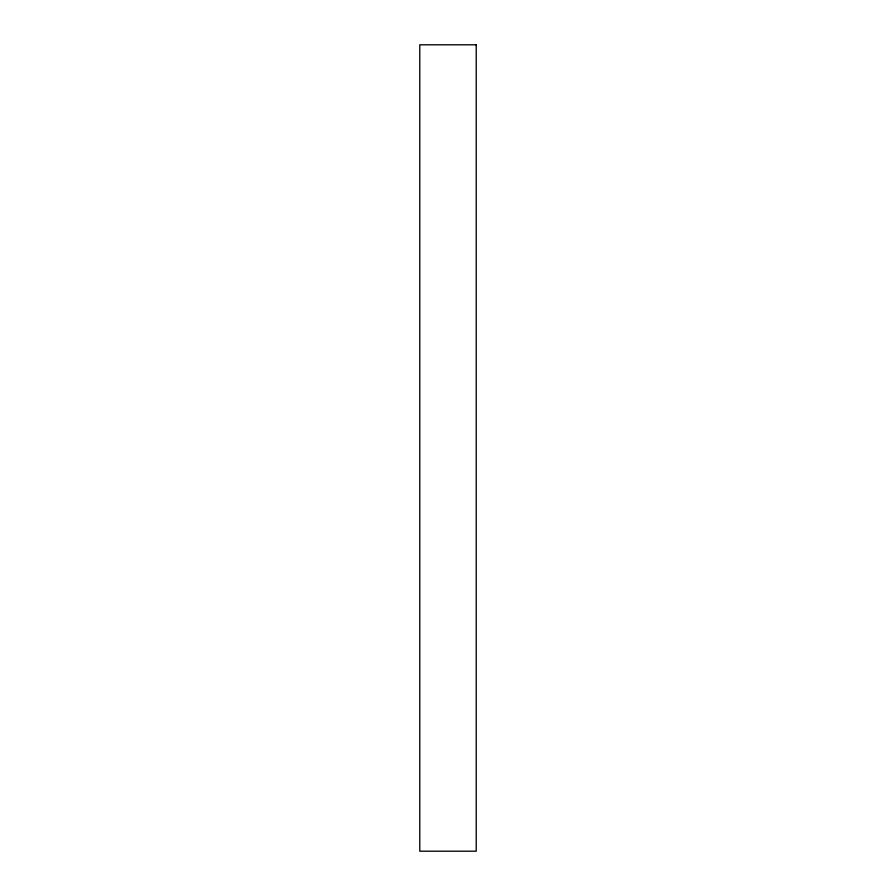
<?xml version="1.0" encoding="UTF-8"?>
<svg xmlns="http://www.w3.org/2000/svg" width="896" height="896" viewBox="0 0 896 896"><rect width="100%" height="100%" fill="white"/><g stroke="black" fill="none" stroke-linecap="round" stroke-linejoin="round"><path stroke-width="1.34" d="M476.224 44.8L419.776 44.8L419.776 851.2L476.224 851.2L476.224 44.8"/></g></svg>
